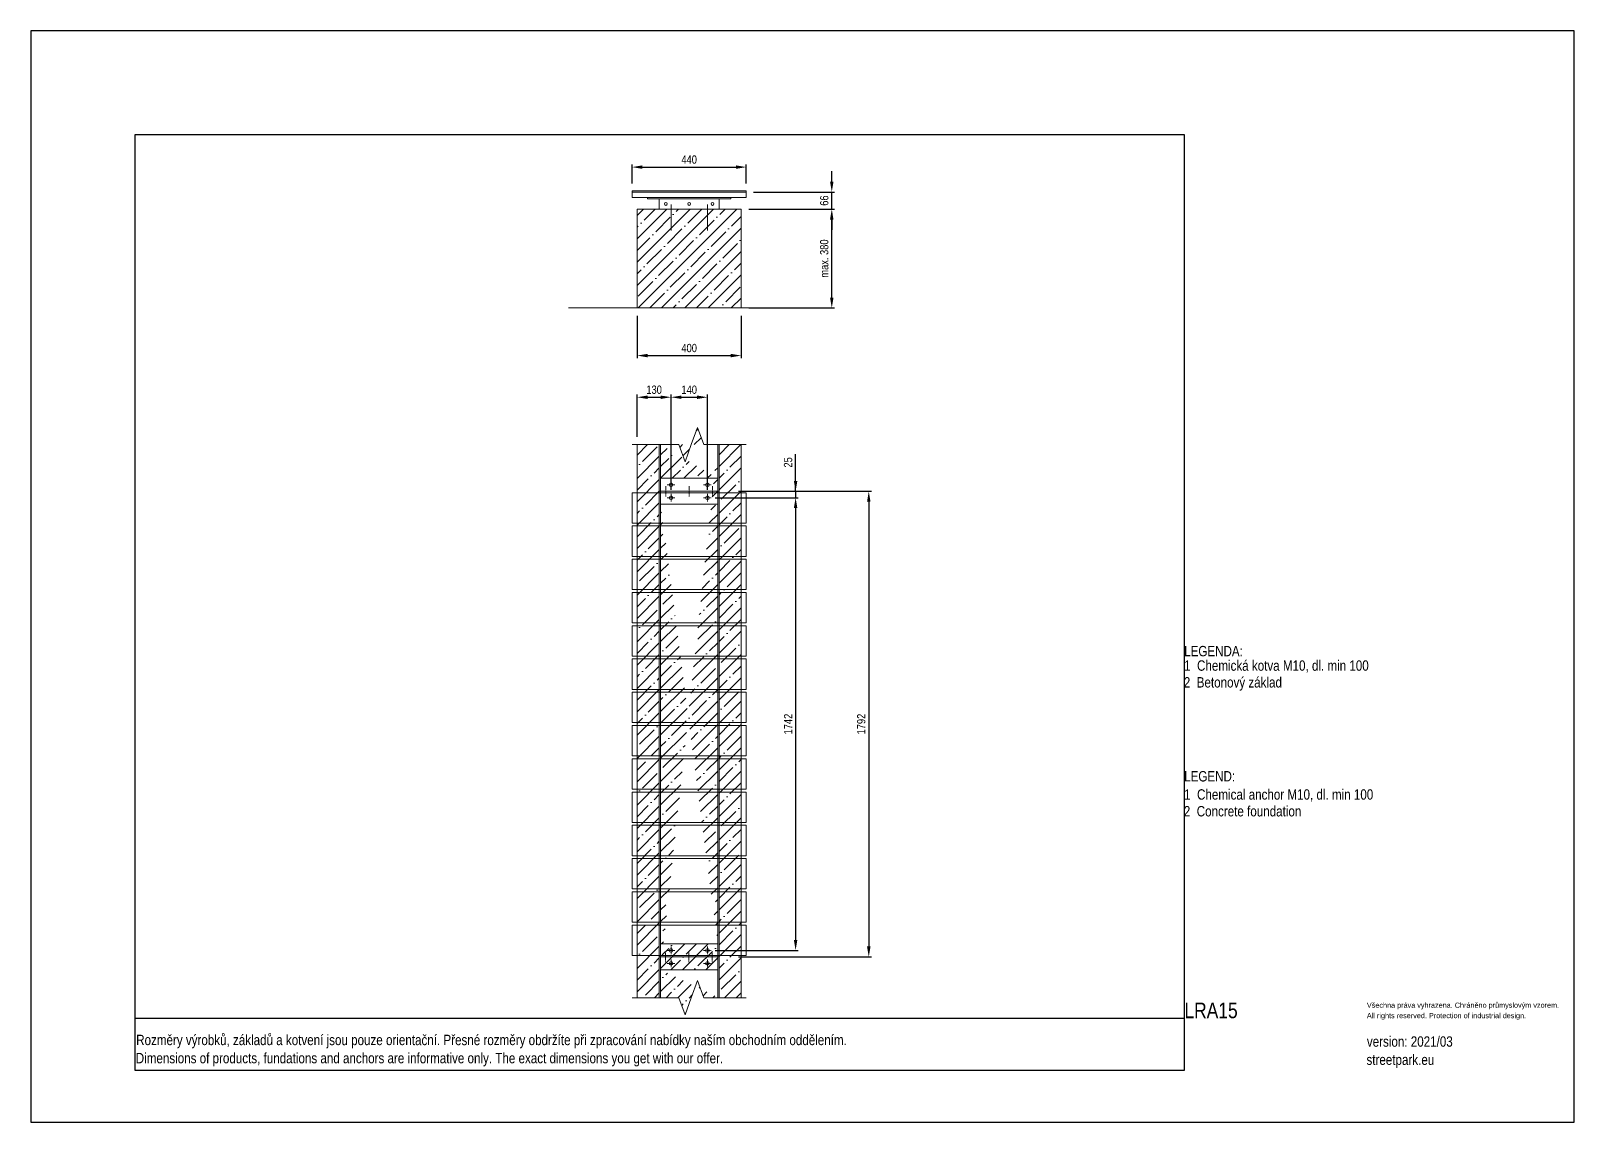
# Model space of a CAD drawing. Header units: millimetres. Extents: x 22162 to 28102, y 3160 to 7360.
import ezdxf
from ezdxf.lldxf.tags import DXFTag

# ---------------------------------------------------------------- set-up
doc = ezdxf.new("R2010")
doc.units = ezdxf.units.MM
doc.header["$LTSCALE"] = 0.3
doc.linetypes.add('ACAD_ISO10W100', pattern=[18.5, 12, -3, 0.5, -3])
doc.linetypes.add('INCONTINUOUS', pattern=[200000.001, 200000, -0.001])
doc.layers.add('DREVO', color=7, linetype='Continuous')
for name, color, linetype, lineweight in [('KOTY', 3, 'INCONTINUOUS', 9), ('OBRYSOVA', 7, 'Continuous', 9), ('OSY', 7, 'ACAD_ISO10W100', 15), ('Visible', 7, 'Continuous', 18)]:
    doc.layers.add(name, color=color, linetype=linetype, lineweight=lineweight)
doc.layers.add('Nekreslit', color=6, linetype='Continuous', plot=False)
doc.layers.add('SRAFY', color=7, linetype='Continuous', lineweight=9, true_color=0x5b5b5b)
doc.styles.add('SEACAD_Arial', font='arial.ttf', dxfattribs={"width": 0.8})
tags = doc.linetypes.add('CENTER2', pattern=[28.575, 19.05, -3.175, 3.175, -3.175]).pattern_tags.tags
tags[10:11] = [DXFTag(74, 4), DXFTag(75, 0), DXFTag(340, '0'), DXFTag(46, 0.0), DXFTag(50, 0.0), DXFTag(44, 0.0), DXFTag(45, 0.0)]
tags[8:9] = [DXFTag(74, 4), DXFTag(75, 0), DXFTag(340, '0'), DXFTag(46, 0.0), DXFTag(50, 0.0), DXFTag(44, 0.0), DXFTag(45, 0.0)]
tags[6:7] = [DXFTag(74, 4), DXFTag(75, 0), DXFTag(340, '0'), DXFTag(46, 0.0), DXFTag(50, 0.0), DXFTag(44, 0.0), DXFTag(45, 0.0)]
tags[4:5] = [DXFTag(74, 4), DXFTag(75, 0), DXFTag(340, '0'), DXFTag(46, 0.0), DXFTag(50, 0.0), DXFTag(44, 0.0), DXFTag(45, 0.0)]
tags = doc.linetypes.add('HIDDEN2', pattern=[4.7625, 3.175, -1.5875]).pattern_tags.tags
tags[6:7] = [DXFTag(74, 4), DXFTag(75, 0), DXFTag(340, '0'), DXFTag(46, 0.0), DXFTag(50, 0.0), DXFTag(44, 0.0), DXFTag(45, 0.0)]
tags[4:5] = [DXFTag(74, 4), DXFTag(75, 0), DXFTag(340, '0'), DXFTag(46, 0.0), DXFTag(50, 0.0), DXFTag(44, 0.0), DXFTag(45, 0.0)]
doc.dimstyles.new('ISO-25', dxfattribs={"dimtxt": 1.6, "dimasz": 2, "dimexe": 0.5, "dimexo": 1.5, "dimtad": 1, "dimdec": 0, "dimtxsty": 'SEACAD_Arial', "dimcen": 2, "dimadec": 0, "dimazin": 0, "dimtfac": 1, "dimtdec": 0, "dimtmove": 0, "dimatfit": 3, "dimfxl": 1, "dimarcsym": 0})

# ---------------------------------------------------------------- blocks, each defined once
blk = doc.blocks.new('*D362')
at = {"layer": 'Defpoints', "color": 0}
for p in [(24895.9, 6673.4), (25244.8, 6673.4), (24895.9, 6293.2)]:
    blk.add_point(p, dxfattribs=at)
at = {"layer": 'KOTY', "color": 0, "lineweight": -2}
for p, q in [((24925.9, 6673.4), (25254.8, 6673.4)), ((25244.8, 6333.2), (25244.8, 6633.4)), ((24925.9, 6293.2), (25254.8, 6293.2))]:
    blk.add_line(p, q, dxfattribs=at)
at = {"layer": 'KOTY', "color": 0}
for points in [[(25251.4, 6633.4), (25238.1, 6633.4), (25244.8, 6673.4)], [(25238.1, 6333.2), (25251.4, 6333.2), (25244.8, 6293.2)]]:
    blk.add_solid(points, dxfattribs=at)
at = {"layer": 'KOTY', "color": 0, "insert": (25215.9, 6483.3), "char_height": 32, "attachment_point": 5, "rotation": 90, "style": 'SEACAD_Arial'}
blk.add_mtext('max. 380', dxfattribs=at)
blk = doc.blocks.new('*D361')
at = {"layer": 'Defpoints', "color": 0}
for p in [(24495.9, 6293.2), (24895.9, 6293.2), (24895.9, 6109.8)]:
    blk.add_point(p, dxfattribs=at)
at = {"layer": 'KOTY', "color": 0, "lineweight": -2}
for p, q in [((24495.9, 6263.2), (24495.9, 6099.8)), ((24895.9, 6263.2), (24895.9, 6099.8)), ((24535.9, 6109.8), (24855.9, 6109.8))]:
    blk.add_line(p, q, dxfattribs=at)
at = {"layer": 'KOTY', "color": 0}
for points in [[(24535.9, 6116.5), (24535.9, 6103.2), (24495.9, 6109.8)], [(24855.9, 6103.2), (24855.9, 6116.5), (24895.9, 6109.8)]]:
    blk.add_solid(points, dxfattribs=at)
at = {"layer": 'KOTY', "color": 0, "insert": (24695.9, 6138.7), "char_height": 32, "attachment_point": 5, "style": 'SEACAD_Arial'}
blk.add_mtext('400', dxfattribs=at)
blk = doc.blocks.new('*D377')
at = {"layer": 'Defpoints', "color": 0}
for p in [(24913.9, 6739.4), (25244.8, 6739.4), (24895.9, 6673.4)]:
    blk.add_point(p, dxfattribs=at)
at = {"layer": 'KOTY', "color": 0, "lineweight": -2}
for p, q in [((25244.8, 6779.4), (25244.8, 6819.4)), ((24943.9, 6739.4), (25254.8, 6739.4)), ((25244.8, 6673.4), (25244.8, 6739.4)), ((24925.9, 6673.4), (25254.8, 6673.4)), ((25244.8, 6633.4), (25244.8, 6593.4))]:
    blk.add_line(p, q, dxfattribs=at)
at = {"layer": 'KOTY', "color": 0}
for points in [[(25238.1, 6779.4), (25251.4, 6779.4), (25244.8, 6739.4)], [(25251.4, 6633.4), (25238.1, 6633.4), (25244.8, 6673.4)]]:
    blk.add_solid(points, dxfattribs=at)
at = {"layer": 'KOTY', "color": 0, "insert": (25215.9, 6706.4), "char_height": 32, "attachment_point": 5, "rotation": 90, "style": 'SEACAD_Arial'}
blk.add_mtext('66', dxfattribs=at)
blk = doc.blocks.new('*D376')
at = {"layer": 'Defpoints', "color": 0}
for p in [(24915.9, 6835.2), (24475.9, 6742.4), (24915.9, 6742.4)]:
    blk.add_point(p, dxfattribs=at)
at = {"layer": 'KOTY', "color": 0, "lineweight": -2}
for p, q in [((24475.9, 6772.4), (24475.9, 6845.2)), ((24515.9, 6835.2), (24875.9, 6835.2)), ((24915.9, 6772.4), (24915.9, 6845.2))]:
    blk.add_line(p, q, dxfattribs=at)
at = {"layer": 'KOTY', "color": 0}
for points in [[(24515.9, 6841.9), (24515.9, 6828.6), (24475.9, 6835.2)], [(24875.9, 6828.6), (24875.9, 6841.9), (24915.9, 6835.2)]]:
    blk.add_solid(points, dxfattribs=at)
at = {"layer": 'KOTY', "color": 0, "insert": (24695.9, 6864.1), "char_height": 32, "attachment_point": 5, "style": 'SEACAD_Arial'}
blk.add_mtext('440', dxfattribs=at)
blk = doc.blocks.new('*D390')
at = {"layer": 'Defpoints', "color": 0}
for p in [(24626, 5949.5), (24495.9, 5767.1), (24626, 5562.6)]:
    blk.add_point(p, dxfattribs=at)
at = {"layer": 'KOTY', "color": 0, "lineweight": -2}
for p, q in [((24495.9, 5797.1), (24495.9, 5959.5)), ((24535.9, 5949.5), (24586, 5949.5)), ((24626, 5592.6), (24626, 5959.5))]:
    blk.add_line(p, q, dxfattribs=at)
at = {"layer": 'KOTY', "color": 0}
for points in [[(24535.9, 5956.1), (24535.9, 5942.8), (24495.9, 5949.5)], [(24586, 5942.8), (24586, 5956.1), (24626, 5949.5)]]:
    blk.add_solid(points, dxfattribs=at)
at = {"layer": 'KOTY', "color": 0, "insert": (24560.9, 5978.3), "char_height": 32, "attachment_point": 5, "style": 'SEACAD_Arial'}
blk.add_mtext('130', dxfattribs=at)
blk = doc.blocks.new('*D391')
at = {"layer": 'Defpoints', "color": 0}
for p in [(24766, 5949.5), (24626, 5562.6), (24766, 5562.6)]:
    blk.add_point(p, dxfattribs=at)
at = {"layer": 'KOTY', "color": 0, "lineweight": -2}
for p, q in [((24626, 5592.6), (24626, 5959.5)), ((24666, 5949.5), (24726, 5949.5)), ((24766, 5592.6), (24766, 5959.5))]:
    blk.add_line(p, q, dxfattribs=at)
at = {"layer": 'KOTY', "color": 0}
for points in [[(24666, 5956.1), (24666, 5942.8), (24626, 5949.5)], [(24726, 5942.8), (24726, 5956.1), (24766, 5949.5)]]:
    blk.add_solid(points, dxfattribs=at)
at = {"layer": 'KOTY', "color": 0, "insert": (24696, 5978.3), "char_height": 32, "attachment_point": 5, "style": 'SEACAD_Arial'}
blk.add_mtext('140', dxfattribs=at)
blk = doc.blocks.new('*D417')
at = {"layer": 'Defpoints', "color": 0}
for p in [(24856, 5587.6), (24766, 5562.6), (25105.6, 5562.6)]:
    blk.add_point(p, dxfattribs=at)
at = {"layer": 'KOTY', "color": 0, "lineweight": -2}
for p, q in [((25105.6, 5587.6), (25105.6, 5729.9)), ((25105.6, 5627.6), (25105.6, 5667.6)), ((24886, 5587.6), (25115.6, 5587.6)), ((25105.6, 5587.6), (25105.6, 5562.6)), ((24796, 5562.6), (25115.6, 5562.6)), ((25105.6, 5522.6), (25105.6, 5482.6))]:
    blk.add_line(p, q, dxfattribs=at)
at = {"layer": 'KOTY', "color": 0}
for points in [[(25098.9, 5627.6), (25112.3, 5627.6), (25105.6, 5587.6)], [(25112.3, 5522.6), (25098.9, 5522.6), (25105.6, 5562.6)]]:
    blk.add_solid(points, dxfattribs=at)
at = {"layer": 'KOTY', "color": 0, "insert": (25076.8, 5698.7), "char_height": 32, "attachment_point": 5, "rotation": 90, "style": 'SEACAD_Arial'}
blk.add_mtext('25', dxfattribs=at)
blk = doc.blocks.new('*D418')
at = {"layer": 'Defpoints', "color": 0}
for p in [(24766, 5562.6), (24766, 3820.6), (25105.6, 3820.6)]:
    blk.add_point(p, dxfattribs=at)
at = {"layer": 'KOTY', "color": 0, "lineweight": -2}
for p, q in [((24796, 5562.6), (25115.6, 5562.6)), ((25105.6, 5522.6), (25105.6, 3860.6)), ((24796, 3820.6), (25115.6, 3820.6))]:
    blk.add_line(p, q, dxfattribs=at)
at = {"layer": 'KOTY', "color": 0}
for points in [[(25112.3, 5522.6), (25098.9, 5522.6), (25105.6, 5562.6)], [(25098.9, 3860.6), (25112.3, 3860.6), (25105.6, 3820.6)]]:
    blk.add_solid(points, dxfattribs=at)
at = {"layer": 'KOTY', "color": 0, "insert": (25077, 4691.6), "char_height": 32, "attachment_point": 5, "rotation": 90, "style": 'SEACAD_Arial'}
blk.add_mtext('1742', dxfattribs=at)
blk = doc.blocks.new('*D419')
at = {"layer": 'Defpoints', "color": 0}
for p in [(24856, 5587.6), (24856, 3795.6), (25387.2, 3795.6)]:
    blk.add_point(p, dxfattribs=at)
at = {"layer": 'KOTY', "color": 0, "lineweight": -2}
for p, q in [((24886, 5587.6), (25397.2, 5587.6)), ((25387.2, 5547.6), (25387.2, 3835.6)), ((24886, 3795.6), (25397.2, 3795.6))]:
    blk.add_line(p, q, dxfattribs=at)
at = {"layer": 'KOTY', "color": 0}
for points in [[(25393.9, 5547.6), (25380.5, 5547.6), (25387.2, 5587.6)], [(25380.5, 3835.6), (25393.9, 3835.6), (25387.2, 3795.6)]]:
    blk.add_solid(points, dxfattribs=at)
at = {"layer": 'KOTY', "color": 0, "insert": (25358.4, 4691.6), "char_height": 32, "attachment_point": 5, "rotation": 90, "style": 'SEACAD_Arial'}
blk.add_mtext('1792', dxfattribs=at)

msp = doc.modelspace()

# ---------------------------------------------------------------- hatches: boundary and pattern name
at = {"layer": 'SRAFY'}
h = msp.add_hatch(dxfattribs=at)
h.set_pattern_fill('ANSI35', color=256, scale=10, style=0)
h.set_pattern_definition([(45, (1386.757, 1590.525), (-44.90128, 44.90128), []), (45, (1431.66, 1590.525), (-44.90128, 44.90128), [79.375, -15.875, 0, -15.875])])
h.paths.add_polyline_path([(24800.9, 6673.4), (24895.9, 6673.4), (24895.9, 6293.2), (24495.9, 6293.2), (24495.9, 6673.4), (24590.9, 6673.4)])
h = msp.add_hatch(dxfattribs=at)
h.set_pattern_fill('ANSI35', color=256, scale=10, style=0)
edge = h.paths.add_edge_path()
edge.add_line((24806, 3745.6), (24806, 3638.6))
edge.add_line((24806, 3638.6), (24811, 3638.6))
edge.add_line((24586, 3745.6), (24586, 3638.6))
edge.add_line((24581, 3638.6), (24586, 3638.6))
edge.add_line((24586, 3638.6), (24656.1, 3638.6))
edge.add_line((24704, 3638.6), (24680.1, 3572.8))
edge.add_line((24656.1, 3638.6), (24680.1, 3572.8))
edge.add_line((24704, 3638.6), (24727.9, 3704.4))
edge.add_line((24751.9, 3638.6), (24727.9, 3704.4))
edge.add_line((24751.9, 3638.6), (24806, 3638.6))
edge.add_line((24586, 3745.6), (24806, 3745.6))
edge.add_line((24806, 3845.6), (24586, 3845.6))
edge.add_line((24586, 5537.6), (24586, 3845.6))
edge.add_line((24806, 5537.6), (24806, 3845.6))
edge.add_line((24586, 5537.6), (24806, 5537.6))
edge.add_line((24806, 5637.6), (24586, 5637.6))
edge.add_line((24586, 5767.1), (24586, 5637.6))
edge.add_line((24806, 5767.1), (24806, 5637.6))
edge.add_line((24586, 5767.1), (24656.1, 5767.1))
edge.add_line((24704, 5767.1), (24680.1, 5701.3))
edge.add_line((24656.1, 5767.1), (24680.1, 5701.3))
edge.add_line((24704, 5767.1), (24727.9, 5832.9))
edge.add_line((24751.9, 5767.1), (24727.9, 5832.9))
edge.add_line((24751.9, 5767.1), (24806, 5767.1))
h = msp.add_hatch(dxfattribs=at)
h.set_pattern_fill('ANSI35', color=256, scale=10, style=0)
edge = h.paths.add_edge_path()
edge.add_line((24495.9, 5767.1), (24581, 5767.1))
edge.add_line((24581, 3638.6), (24581, 5767.1))
edge.add_line((24495.9, 5767.1), (24495.9, 3638.6))
edge.add_line((24811, 3638.6), (24811, 5767.1))
edge.add_line((24811, 5767.1), (24895.9, 5767.1))
edge.add_line((24895.9, 3638.6), (24895.9, 5767.1))
edge.add_line((24811, 3638.6), (24895.9, 3638.6))
edge.add_line((24495.9, 3638.6), (24581, 3638.6))

# ---------------------------------------------------------------- linework, layer by layer
at = {"layer": 'DREVO', "color": 43, "linetype": 'CENTER2', "lineweight": 9, "ltscale": 0.2}
for points in [[(24475.9, 5582.1), (24915.9, 5582.1), (24915.9, 5465.1), (24475.9, 5465.1)], [(24475.9, 5454.1), (24915.9, 5454.1), (24915.9, 5337.1), (24475.9, 5337.1)], [(24475.9, 5326.1), (24915.9, 5326.1), (24915.9, 5209.1), (24475.9, 5209.1)], [(24475.9, 5198.1), (24915.9, 5198.1), (24915.9, 5081.1), (24475.9, 5081.1)], [(24475.9, 5070.1), (24915.9, 5070.1), (24915.9, 4953.1), (24475.9, 4953.1)], [(24475.9, 4942.1), (24915.9, 4942.1), (24915.9, 4825.1), (24475.9, 4825.1)], [(24475.9, 4814.1), (24915.9, 4814.1), (24915.9, 4697.1), (24475.9, 4697.1)], [(24475.9, 4569.1), (24915.9, 4569.1), (24915.9, 4686.1), (24475.9, 4686.1)], [(24475.9, 4441.1), (24915.9, 4441.1), (24915.9, 4558.1), (24475.9, 4558.1)], [(24475.9, 4313.1), (24915.9, 4313.1), (24915.9, 4430.1), (24475.9, 4430.1)], [(24475.9, 4185.1), (24915.9, 4185.1), (24915.9, 4302.1), (24475.9, 4302.1)], [(24475.9, 4057.1), (24915.9, 4057.1), (24915.9, 4174.1), (24475.9, 4174.1)], [(24475.9, 3929.1), (24915.9, 3929.1), (24915.9, 4046.1), (24475.9, 4046.1)], [(24475.9, 3801.1), (24915.9, 3801.1), (24915.9, 3918.1), (24475.9, 3918.1)]]:
    msp.add_lwpolyline(points, close=True, dxfattribs=at)
at = {"layer": 'Nekreslit'}
msp.add_line((22562.1, 3559.6), (26602.1, 3559.6), dxfattribs=at)
for points in [[(22162.1, 3159.6), (28102.1, 3159.6), (28102.1, 7359.6), (22162.1, 7359.6)], [(22562.1, 3359.6), (26602.1, 3359.6), (26602.1, 6959.6), (22562.1, 6959.6)]]:
    msp.add_lwpolyline(points, close=True, dxfattribs=at)
at = {"layer": 'OBRYSOVA'}
msp.add_line((24231.1, 6293.2), (25071.8, 6293.2), dxfattribs=at)
at = {"layer": 'OSY', "ltscale": 0.5}
for p, q in [((24626, 6691.4), (24626, 6591.4)), ((24766, 6691.4), (24766, 6591.4))]:
    msp.add_line(p, q, dxfattribs=at)
at = {"layer": 'OSY'}
for p, q in [((24606, 5607.6), (24606, 5567.6)), ((24696, 5607.6), (24696, 5567.6)), ((24786, 5607.6), (24786, 5567.6)), ((24611, 5562.6), (24641, 5562.6)), ((24626, 5547.6), (24626, 5577.6)), ((24751, 5562.6), (24781, 5562.6)), ((24766, 5547.6), (24766, 5577.6)), ((24604.7, 3815.6), (24604.7, 3775.6)), ((24611, 3820.6), (24641, 3820.6)), ((24626, 3805.6), (24626, 3835.6)), ((24694.7, 3815.6), (24694.7, 3775.6)), ((24751, 3820.6), (24781, 3820.6)), ((24766, 3805.6), (24766, 3835.6)), ((24784.7, 3815.6), (24784.7, 3775.6))]:
    msp.add_line(p, q, dxfattribs=at)
at = {"layer": 'OSY', "transparency": 33554687}
for p, q in [((24611, 5612.6), (24641, 5612.6)), ((24626, 5597.6), (24626, 5627.6)), ((24751, 5612.6), (24781, 5612.6)), ((24766, 5597.6), (24766, 5627.6)), ((24611, 3770.6), (24641, 3770.6)), ((24626, 3755.6), (24626, 3785.6)), ((24751, 3770.6), (24781, 3770.6)), ((24766, 3755.6), (24766, 3785.6))]:
    msp.add_line(p, q, dxfattribs=at)
at = {"layer": 'SRAFY', "linetype": 'HIDDEN2'}
for p, q in [((24704, 5767.1), (24727.9, 5832.9)), ((24751.9, 5767.1), (24727.9, 5832.9)), ((24475.9, 5767.1), (24495.9, 5767.1)), ((24495.9, 5767.1), (24581, 5767.1)), ((24581, 5767.1), (24586, 5767.1)), ((24586, 5767.1), (24656.1, 5767.1)), ((24656.1, 5767.1), (24680.1, 5701.3)), ((24704, 5767.1), (24680.1, 5701.3)), ((24751.9, 5767.1), (24806, 5767.1)), ((24806, 5767.1), (24811, 5767.1)), ((24811, 5767.1), (24895.9, 5767.1)), ((24895.9, 5767.1), (24915.9, 5767.1)), ((24704, 3638.6), (24727.9, 3704.4)), ((24751.9, 3638.6), (24727.9, 3704.4)), ((24475.9, 3638.6), (24495.9, 3638.6)), ((24495.9, 3638.6), (24581, 3638.6)), ((24581, 3638.6), (24586, 3638.6)), ((24586, 3638.6), (24656.1, 3638.6)), ((24656.1, 3638.6), (24680.1, 3572.8)), ((24704, 3638.6), (24680.1, 3572.8)), ((24751.9, 3638.6), (24806, 3638.6)), ((24806, 3638.6), (24811, 3638.6)), ((24811, 3638.6), (24895.9, 3638.6)), ((24895.9, 3638.6), (24915.9, 3638.6))]:
    msp.add_line(p, q, dxfattribs=at)
at = {"layer": 'SRAFY'}
for p, q in [((24495.9, 5767.1), (24495.9, 3638.6)), ((24895.9, 3638.6), (24895.9, 5767.1))]:
    msp.add_line(p, q, dxfattribs=at)
msp.add_lwpolyline([(24895.9, 6293.2), (24495.9, 6293.2), (24495.9, 6673.4), (24895.9, 6673.4)], close=True, dxfattribs=at)
at = {"layer": 'Visible'}
for p, q in [((24856, 6718.4), (24536, 6718.4)), ((24536, 6713.4), (24536, 6718.4)), ((24580.9, 6713.4), (24536, 6713.4)), ((24580.9, 6673.4), (24580.9, 6713.4)), ((24580.9, 6713.4), (24585.9, 6713.4)), ((24585.9, 6713.4), (24805.9, 6713.4)), ((24810.9, 6713.4), (24805.9, 6713.4)), ((24810.9, 6673.4), (24810.9, 6713.4)), ((24810.9, 6713.4), (24856, 6713.4)), ((24856, 6713.4), (24856, 6718.4)), ((24580.9, 6673.4), (24810.9, 6673.4)), ((24581, 3638.6), (24581, 5767.1)), ((24586, 5767.1), (24586, 5637.6)), ((24806, 5767.1), (24806, 5637.6)), ((24811, 3638.6), (24811, 5767.1)), ((24586, 5587.6), (24581, 5587.6)), ((24586, 5637.6), (24586, 5537.6)), ((24806, 5587.6), (24586, 5587.6)), ((24806, 5637.6), (24806, 5537.6)), ((24806, 5587.6), (24811, 5587.6)), ((24586, 5537.6), (24806, 5537.6)), ((24586, 5537.6), (24586, 3845.6)), ((24806, 5537.6), (24806, 3845.6)), ((24806, 3845.6), (24586, 3845.6)), ((24586, 3845.6), (24586, 3745.6)), ((24806, 3845.6), (24806, 3745.6)), ((24586, 3795.6), (24581, 3795.6)), ((24586, 3795.6), (24806, 3795.6)), ((24586, 3745.6), (24586, 3638.6)), ((24806, 3795.6), (24811, 3795.6)), ((24806, 3745.6), (24806, 3638.6))]:
    msp.add_line(p, q, dxfattribs=at)
at = {"layer": 'Visible', "ltscale": 2, "transparency": 33554687}
for p, q in [((24806, 5637.6), (24586, 5637.6)), ((24586, 3745.6), (24806, 3745.6))]:
    msp.add_line(p, q, dxfattribs=at)
at = {"layer": 'Visible'}
for points in [[(24910.9, 6718.4), (24915.9, 6718.4), (24915.9, 6742.4, 0.414214), (24913.9, 6744.4), (24477.9, 6744.4, 0.414214), (24475.9, 6742.4), (24475.9, 6718.4), (24480.9, 6718.4)], [(24475.9, 6718.4), (24915.9, 6718.4), (24915.9, 6737.4, 0.414214), (24913.9, 6739.4), (24477.9, 6739.4, 0.414214), (24475.9, 6737.4), (24475.9, 6718.4), (24475.9, 6718.4)]]:
    msp.add_lwpolyline(points, format="xyb", dxfattribs=at)
for centre, radius in [((24605.9, 6693.4), 5.5), ((24695.9, 6693.4), 5.5), ((24785.9, 6693.4), 5.5), ((24626, 5562.6), 7), ((24766, 5562.6), 7), ((24626, 3820.6), 7), ((24766, 3820.6), 7)]:
    msp.add_circle(centre, radius, dxfattribs=at)
at = {"layer": 'Visible', "transparency": 33554687}
for centre in [(24626, 5612.6), (24766, 5612.6), (24626, 3770.6), (24766, 3770.6)]:
    msp.add_circle(centre, 7, dxfattribs=at)

# ---------------------------------------------------------------- texts
at = {"style": 'SEACAD_Arial', "width": 0.8}
for s, height, p in [('LEGENDA:', 40, (26601, 4952.4)), ('1  Chemická kotva M10, dl. min 100', 40, (26601, 4896.8)), ('2  Betonový základ', 40, (26599.8, 4832.3)), ('LEGEND:', 40, (26601, 4470.7)), ('1  Chemical anchor M10, dl. min 100', 40, (26601, 4400.7)), ('2  Concrete foundation', 40, (26599.8, 4336.2)), ('LRA15', 60, (26602.1, 3559.6)), ('All rights reserved. Protection of industrial design.', 20, (27304.4, 3559.6)), ('Všechna práva vyhrazena. Chráněno průmyslovým vzorem.', 20, (27304.4, 3599.6)), ('Rozměry výrobků, základů a kotvení jsou pouze orientační. Přesné rozměry obdržíte při zpracování nabídky naším obchodním oddělením.', 39.9982, (22567.5, 3455.9)), ('version: 2021/03', 40, (27304.4, 3449.8)), ('Dimensions of products, fundations and anchors are informative only. The exact dimensions you get with our offer.', 39.9982, (22565.9, 3386)), ('streetpark.eu', 40, (27302.8, 3379.9))]:
    msp.add_text(s, height=height, dxfattribs=at).set_placement(p)

# ---------------------------------------------------------------- dimensions: what is measured, and where the dimension line sits
at = {"layer": 'KOTY'}
for base, p1, p2, angle, picture, middle in [((24915.9, 6835.2), (24475.9, 6742.4), (24915.9, 6742.4), 360, '*D376', (24695.9, 6864.1)), ((25244.8, 6739.4), (24895.9, 6673.4), (24913.9, 6739.4), 90, '*D377', (25215.9, 6706.4)), ((25387.2, 3795.6), (24856, 5587.6), (24856, 3795.6), 270, '*D419', (25358.4, 4691.6)), ((25105.6, 3820.6), (24766, 5562.6), (24766, 3820.6), 90, '*D418', (25077, 4691.6))]:
    dim = msp.add_linear_dim(base=base, p1=p1, p2=p2, angle=angle, dimstyle='ISO-25', override={"dimlfac": 1, "dimtxsty": 'SEACAD_Arial', "dimsah": 1, "dimtolj": 0}, dxfattribs=at)
    dim.commit()
    dim.dimension.update_dxf_attribs({"geometry": picture, "text_midpoint": middle})
dim = msp.add_linear_dim(base=(25244.8, 6673.4), p1=(24895.9, 6293.2), p2=(24895.9, 6673.4), angle=90, text='max. <>', dimstyle='ISO-25', override={"dimlfac": 1, "dimtxsty": 'SEACAD_Arial', "dimsah": 1, "dimtolj": 0}, dxfattribs=at)
dim.commit()
dim.dimension.update_dxf_attribs({"geometry": '*D362', "text_midpoint": (25215.9, 6483.3)})
dim = msp.add_linear_dim(base=(24895.9, 6109.8), p1=(24495.9, 6293.2), p2=(24895.9, 6293.2), dimstyle='ISO-25', override={"dimlfac": 1, "dimtxsty": 'SEACAD_Arial', "dimsah": 1, "dimtolj": 0}, dxfattribs=at)
dim.commit()
dim.dimension.update_dxf_attribs({"geometry": '*D361', "text_midpoint": (24695.9, 6109.8), "dimtype": 160})
for base, p1, p2, picture, middle in [((24626, 5949.5), (24495.9, 5767.1), (24626, 5562.6), '*D390', (24560.9, 5978.3)), ((24766, 5949.5), (24626, 5562.6), (24766, 5562.6), '*D391', (24696, 5978.3))]:
    dim = msp.add_linear_dim(base=base, p1=p1, p2=p2, dimstyle='ISO-25', override={"dimlfac": 1, "dimtxsty": 'SEACAD_Arial', "dimsah": 1, "dimtolj": 0}, dxfattribs=at)
    dim.commit()
    dim.dimension.update_dxf_attribs({"geometry": picture, "text_midpoint": middle})
dim = msp.add_linear_dim(base=(25105.6, 5562.6), p1=(24856, 5587.6), p2=(24766, 5562.6), angle=90, dimstyle='ISO-25', override={"dimlfac": 1, "dimtxsty": 'SEACAD_Arial', "dimsah": 1, "dimtolj": 0}, dxfattribs=at)
dim.commit()
dim.dimension.update_dxf_attribs({"geometry": '*D417', "text_midpoint": (25105.6, 5698.7), "dimtype": 160})

doc.saveas('drawing.dxf')
